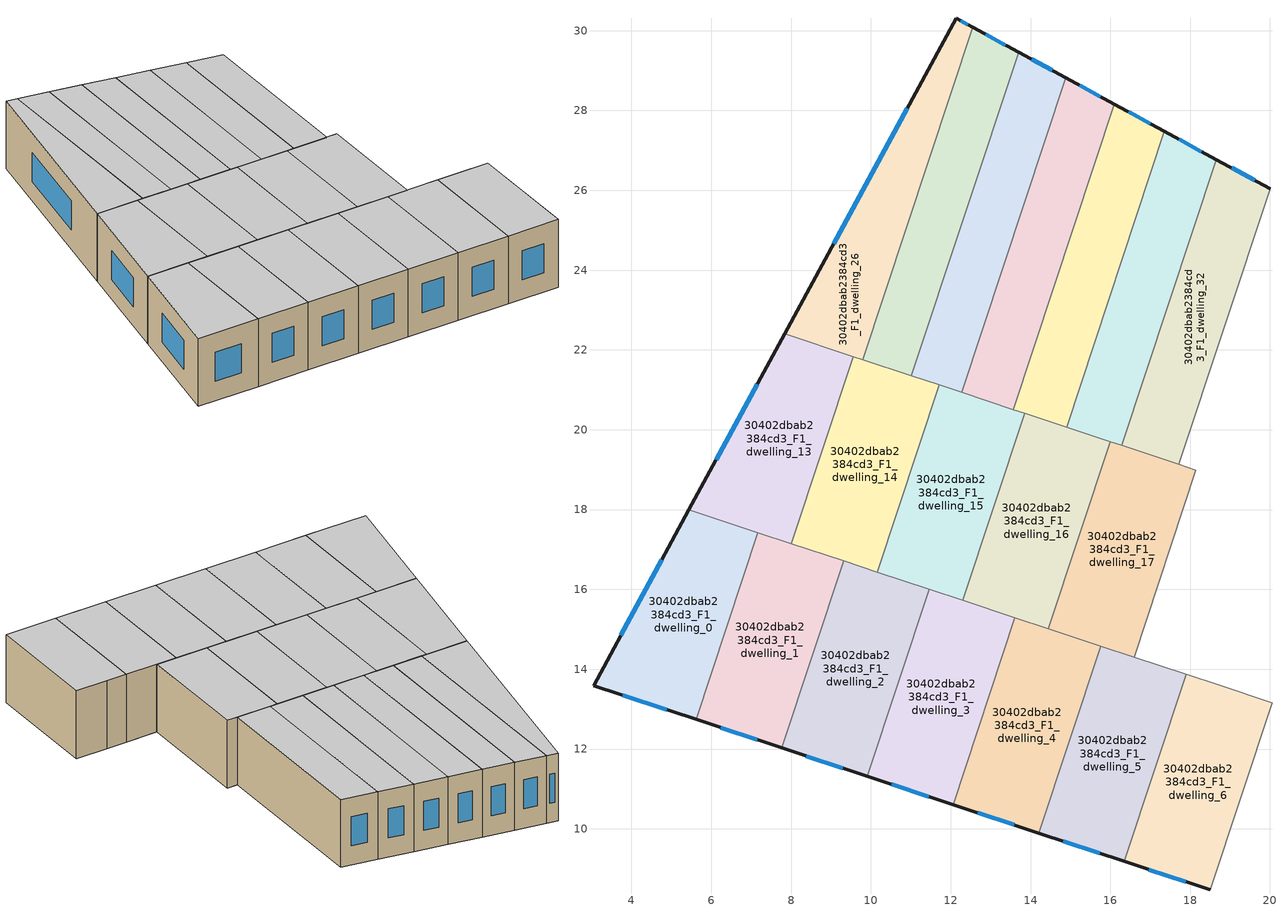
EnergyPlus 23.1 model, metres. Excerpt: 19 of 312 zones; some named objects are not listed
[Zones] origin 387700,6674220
30402dbab2384cd3_F1_dwelling_0
 floor to 30402dbab2384cd3_F0_dwelling_0 (EU_floor_Construction): 7.17,17.42 5.62,12.74 3.05,13.59 5.44,18 z3
 wall outside (EU_wall_Construction): 5.44,18 3.05,13.59 5.62,12.74 z3:6
 wall to 30402dbab2384cd3_F1_dwelling_1 (EU_wall_Construction): 5.62,12.74 7.17,17.42 z3:6
 wall to 30402dbab2384cd3_F1_dwelling_13 (EU_wall_Construction): 7.17,17.42 5.44,18 z3:6
 window (EU_Window_Construction): 4.76,16.74 3.73,14.85 / 3.78,13.35 4.88,12.98 z3.86:5.14
 ceiling to 30402dbab2384cd3_F2_dwelling_0 (EU_floor_Construction): 5.62,12.74 7.17,17.42 5.44,18 3.05,13.59 z6
30402dbab2384cd3_F1_dwelling_1
 floor to 30402dbab2384cd3_F0_dwelling_1 (EU_floor_Construction): 9.32,16.71 7.77,12.03 5.62,12.74 7.17,17.42 z3
 wall outside (EU_wall_Construction): 5.62,12.74 7.77,12.03 z3:6
 wall to 30402dbab2384cd3_F1_dwelling_2 (EU_wall_Construction): 7.77,12.03 9.32,16.71 z3:6
 wall to 30402dbab2384cd3_F1_dwelling_14 (EU_wall_Construction): 9.32,16.71 8.01,17.14 z3:6
 wall to 30402dbab2384cd3_F1_dwelling_13 (EU_wall_Construction): 8.01,17.15 7.17,17.42 z3:6
 window (EU_Window_Construction): 6.23,12.54 7.15,12.23 z3.86:5.14
 ceiling to 30402dbab2384cd3_F2_dwelling_1 (EU_floor_Construction): 7.77,12.03 9.32,16.71 7.17,17.42 5.62,12.74 z6
30402dbab2384cd3_F1_dwelling_13
 floor to 30402dbab2384cd3_F0_dwelling_13 (EU_floor_Construction): 9.56,21.83 8.01,17.14 5.44,18 7.84,22.4 z3
 wall outside (EU_wall_Construction): 7.84,22.4 5.44,18 z3:6
 wall to 30402dbab2384cd3_F1_dwelling_14 (EU_wall_Construction): 8.01,17.14 9.56,21.83 z3:6
 wall to 30402dbab2384cd3_F1_dwelling_26 (EU_wall_Construction): 9.56,21.83 7.84,22.4 z3:6
 window (EU_Window_Construction): 7.15,21.14 6.13,19.25 z3.86:5.14
 ceiling to 30402dbab2384cd3_F2_dwelling_13 (EU_floor_Construction): 8.01,17.14 9.56,21.83 7.84,22.4 5.44,18 z6
30402dbab2384cd3_F1_dwelling_14
 floor to 30402dbab2384cd3_F0_dwelling_14 (EU_floor_Construction): 11.71,21.12 10.16,16.43 8.01,17.14 9.56,21.83 z3
 wall to 30402dbab2384cd3_F1_dwelling_15 (EU_wall_Construction): 10.16,16.43 11.71,21.12 z3:6
 wall to 30402dbab2384cd3_F1_dwelling_27 (EU_wall_Construction): 11.01,21.35 9.79,21.76 z3:6
 wall to 30402dbab2384cd3_F1_dwelling_28 (EU_wall_Construction): 11.71,21.12 11.02,21.35 z3:6
 wall to 30402dbab2384cd3_F1_dwelling_2 (EU_wall_Construction): 9.32,16.71 10.16,16.43 z3:6
 wall to 30402dbab2384cd3_F1_dwelling_26 (EU_wall_Construction): 9.79,21.76 9.56,21.83 z3:6
 ceiling to 30402dbab2384cd3_F2_dwelling_14 (EU_floor_Construction): 10.16,16.43 11.71,21.12 9.56,21.83 8.01,17.14 z6
30402dbab2384cd3_F1_dwelling_15
 floor to 30402dbab2384cd3_F0_dwelling_15 (EU_floor_Construction): 13.85,20.41 12.3,15.72 10.16,16.43 11.71,21.12 z3
 wall to 30402dbab2384cd3_F1_dwelling_16 (EU_wall_Construction): 12.3,15.72 13.85,20.41 z3:6
 wall to 30402dbab2384cd3_F1_dwelling_29 (EU_wall_Construction): 13.57,20.51 12.27,20.93 z3:6
 wall to 30402dbab2384cd3_F1_dwelling_2 (EU_wall_Construction): 10.16,16.43 11.46,16 z3:6
 wall to 30402dbab2384cd3_F1_dwelling_3 (EU_wall_Construction): 11.46,16 12.3,15.72 z3:6
 wall to 30402dbab2384cd3_F1_dwelling_28 (EU_wall_Construction): 12.27,20.93 11.71,21.12 z3:6
 wall to 30402dbab2384cd3_F1_dwelling_30 (EU_wall_Construction): 13.85,20.41 13.57,20.51 z3:6
 ceiling to 30402dbab2384cd3_F2_dwelling_15 (EU_floor_Construction): 12.3,15.72 13.85,20.41 11.71,21.12 10.16,16.43 z6
30402dbab2384cd3_F1_dwelling_16
 floor to 30402dbab2384cd3_F0_dwelling_16 (EU_floor_Construction): 16,19.7 14.45,15.01 12.3,15.72 13.85,20.41 z3
 wall to 30402dbab2384cd3_F1_dwelling_17 (EU_wall_Construction): 14.45,15.01 16,19.7 z3:6
 wall to 30402dbab2384cd3_F1_dwelling_31 (EU_wall_Construction): 16,19.7 14.9,20.06 z3:6
 wall to 30402dbab2384cd3_F1_dwelling_3 (EU_wall_Construction): 12.3,15.72 13.61,15.29 z3:6
 wall to 30402dbab2384cd3_F1_dwelling_30 (EU_wall_Construction): 14.9,20.06 13.85,20.41 z3:6
 wall to 30402dbab2384cd3_F1_dwelling_4 (EU_wall_Construction): 13.61,15.29 14.45,15.01 z3:6
 ceiling to 30402dbab2384cd3_F2_dwelling_16 (EU_floor_Construction): 14.45,15.01 16,19.7 13.85,20.41 12.3,15.72 z6
30402dbab2384cd3_F1_dwelling_17
 floor to 30402dbab2384cd3_F0_dwelling_17 (EU_floor_Construction): 18.15,18.99 16.59,14.3 14.45,15.01 16,19.7 z3
 wall to 30402dbab2384cd3_F1_dwelling_18 (EU_wall_Construction): 16.59,14.3 18.15,18.99 z3:6
 wall to 30402dbab2384cd3_F1_dwelling_32 (EU_wall_Construction): 17.72,19.13 16.28,19.61 z3:6
 wall to 30402dbab2384cd3_F1_dwelling_4 (EU_wall_Construction): 14.45,15.01 15.76,14.58 z3:6
 wall to 30402dbab2384cd3_F1_dwelling_31 (EU_wall_Construction): 16.28,19.61 16,19.7 z3:6
 wall to 30402dbab2384cd3_F1_dwelling_5 (EU_wall_Construction): 15.76,14.58 16.59,14.3 z3:6
 wall to 30402dbab2384cd3_F1_dwelling_33 (EU_wall_Construction): 18.15,18.99 17.72,19.13 z3:6
 ceiling to 30402dbab2384cd3_F2_dwelling_17 (EU_floor_Construction): 16.59,14.3 18.15,18.99 16,19.7 14.45,15.01 z6
30402dbab2384cd3_F1_dwelling_2
 floor to 30402dbab2384cd3_F0_dwelling_2 (EU_floor_Construction): 11.46,16 9.91,11.32 7.77,12.03 9.32,16.71 z3
 wall outside (EU_wall_Construction): 7.77,12.03 9.91,11.32 z3:6
 wall to 30402dbab2384cd3_F1_dwelling_3 (EU_wall_Construction): 9.91,11.32 11.46,16 z3:6
 window (EU_Window_Construction): 8.38,11.82 9.3,11.52 z3.86:5.14
 ceiling to 30402dbab2384cd3_F2_dwelling_2 (EU_floor_Construction): 9.91,11.32 11.46,16 9.32,16.71 7.77,12.03 z6
30402dbab2384cd3_F1_dwelling_26
 floor to 30402dbab2384cd3_F0_dwelling_26 (EU_floor_Construction): 12.55,30.09 9.79,21.76 7.84,22.4 12.13,30.31 z3
 wall outside (EU_wall_Construction): 12.55,30.09 12.13,30.31 7.84,22.4 z3:6
 wall to 30402dbab2384cd3_F1_dwelling_27 (EU_wall_Construction): 9.79,21.76 12.55,30.09 z3:6
 window (EU_Window_Construction): 10.91,28.05 9.06,24.66 / 12.43,30.15 12.25,30.25 z3.86:5.14
 ceiling to 30402dbab2384cd3_F2_dwelling_26 (EU_floor_Construction): 9.79,21.76 12.55,30.09 12.13,30.31 7.84,22.4 z6
30402dbab2384cd3_F1_dwelling_27
 floor to 30402dbab2384cd3_F0_dwelling_27 (EU_floor_Construction): 13.7,29.46 11.02,21.35 9.79,21.76 12.55,30.09 z3
 wall outside (EU_wall_Construction): 13.7,29.46 12.55,30.09 z3:6
 wall to 30402dbab2384cd3_F1_dwelling_28 (EU_wall_Construction): 11.02,21.35 13.7,29.46 z3:6
 window (EU_Window_Construction): 13.37,29.64 12.88,29.91 z3.86:5.14
 ceiling to 30402dbab2384cd3_F2_dwelling_27 (EU_floor_Construction): 11.02,21.35 13.7,29.46 12.55,30.09 9.79,21.76 z6
30402dbab2384cd3_F1_dwelling_28
 floor to 30402dbab2384cd3_F0_dwelling_28 (EU_floor_Construction): 14.88,28.82 12.27,20.93 11.02,21.35 13.7,29.46 z3
 wall outside (EU_wall_Construction): 14.88,28.82 13.7,29.46 z3:6
 wall to 30402dbab2384cd3_F1_dwelling_29 (EU_wall_Construction): 12.27,20.93 14.88,28.82 z3:6
 window (EU_Window_Construction): 14.54,29 14.04,29.28 z3.86:5.14
 ceiling to 30402dbab2384cd3_F2_dwelling_28 (EU_floor_Construction): 12.27,20.93 14.88,28.82 13.7,29.46 11.02,21.35 z6
30402dbab2384cd3_F1_dwelling_29
 floor to 30402dbab2384cd3_F0_dwelling_29 (EU_floor_Construction): 16.1,28.16 13.57,20.51 12.27,20.93 14.88,28.82 z3
 wall outside (EU_wall_Construction): 16.1,28.16 14.88,28.82 z3:6
 wall to 30402dbab2384cd3_F1_dwelling_30 (EU_wall_Construction): 13.57,20.51 16.1,28.16 z3:6
 window (EU_Window_Construction): 15.75,28.35 15.23,28.63 z3.86:5.14
 ceiling to 30402dbab2384cd3_F2_dwelling_29 (EU_floor_Construction): 13.57,20.51 16.1,28.16 14.88,28.82 12.27,20.93 z6
30402dbab2384cd3_F1_dwelling_3
 floor to 30402dbab2384cd3_F0_dwelling_3 (EU_floor_Construction): 13.61,15.29 12.06,10.61 9.91,11.32 11.46,16 z3
 wall outside (EU_wall_Construction): 9.91,11.32 12.06,10.61 z3:6
 wall to 30402dbab2384cd3_F1_dwelling_4 (EU_wall_Construction): 12.06,10.61 13.61,15.29 z3:6
 window (EU_Window_Construction): 10.53,11.11 11.45,10.81 z3.86:5.14
 ceiling to 30402dbab2384cd3_F2_dwelling_3 (EU_floor_Construction): 12.06,10.61 13.61,15.29 11.46,16 9.91,11.32 z6
30402dbab2384cd3_F1_dwelling_30
 floor to 30402dbab2384cd3_F0_dwelling_30 (EU_floor_Construction): 17.36,27.47 14.9,20.06 13.57,20.51 16.1,28.16 z3
 wall outside (EU_wall_Construction): 17.36,27.47 16.1,28.16 z3:6
 wall to 30402dbab2384cd3_F1_dwelling_31 (EU_wall_Construction): 14.9,20.06 17.36,27.47 z3:6
 window (EU_Window_Construction): 17,27.67 16.46,27.96 z3.86:5.14
 ceiling to 30402dbab2384cd3_F2_dwelling_30 (EU_floor_Construction): 14.9,20.06 17.36,27.47 16.1,28.16 13.57,20.51 z6
30402dbab2384cd3_F1_dwelling_31
 floor to 30402dbab2384cd3_F0_dwelling_31 (EU_floor_Construction): 18.66,26.77 16.28,19.61 14.9,20.06 17.36,27.47 z3
 wall outside (EU_wall_Construction): 18.66,26.77 17.36,27.47 z3:6
 wall to 30402dbab2384cd3_F1_dwelling_32 (EU_wall_Construction): 16.28,19.61 18.66,26.77 z3:6
 window (EU_Window_Construction): 18.28,26.97 17.73,27.27 z3.86:5.14
 ceiling to 30402dbab2384cd3_F2_dwelling_31 (EU_floor_Construction): 16.28,19.61 18.66,26.77 17.36,27.47 14.9,20.06 z6
30402dbab2384cd3_F1_dwelling_32
 floor to 30402dbab2384cd3_F0_dwelling_32 (EU_floor_Construction): 20,26.04 17.72,19.13 16.28,19.61 18.66,26.77 z3
 wall outside (EU_wall_Construction): 20,26.04 18.66,26.77 z3:6
 wall to 30402dbab2384cd3_F1_dwelling_33 (EU_wall_Construction): 17.72,19.13 20,26.04 z3:6
 window (EU_Window_Construction): 19.62,26.25 19.04,26.56 z3.86:5.14
 ceiling to 30402dbab2384cd3_F2_dwelling_32 (EU_floor_Construction): 17.72,19.13 20,26.04 18.66,26.77 16.28,19.61 z6
30402dbab2384cd3_F1_dwelling_4
 floor to 30402dbab2384cd3_F0_dwelling_4 (EU_floor_Construction): 15.76,14.58 14.21,9.89 12.06,10.61 13.61,15.29 z3
 wall outside (EU_wall_Construction): 12.06,10.61 14.21,9.89 z3:6
 wall to 30402dbab2384cd3_F1_dwelling_5 (EU_wall_Construction): 14.21,9.89 15.76,14.58 z3:6
 window (EU_Window_Construction): 12.67,10.4 13.59,10.1 z3.86:5.14
 ceiling to 30402dbab2384cd3_F2_dwelling_4 (EU_floor_Construction): 14.21,9.89 15.76,14.58 13.61,15.29 12.06,10.61 z6
30402dbab2384cd3_F1_dwelling_5
 floor to 30402dbab2384cd3_F0_dwelling_5 (EU_floor_Construction): 17.91,13.87 16.35,9.18 14.21,9.89 15.76,14.58 z3
 wall outside (EU_wall_Construction): 14.21,9.89 16.35,9.18 z3:6
 wall to 30402dbab2384cd3_F1_dwelling_6 (EU_wall_Construction): 16.35,9.18 17.91,13.87 z3:6
 wall to 30402dbab2384cd3_F1_dwelling_18 (EU_wall_Construction): 17.91,13.87 16.59,14.3 z3:6
 window (EU_Window_Construction): 14.82,9.69 15.74,9.39 z3.86:5.14
 ceiling to 30402dbab2384cd3_F2_dwelling_5 (EU_floor_Construction): 16.35,9.18 17.91,13.87 15.76,14.58 14.21,9.89 z6
30402dbab2384cd3_F1_dwelling_6
 floor to 30402dbab2384cd3_F0_dwelling_6 (EU_floor_Construction): 20.05,13.16 18.5,8.47 16.35,9.18 17.91,13.87 z3
 wall outside (EU_wall_Construction): 16.35,9.18 18.5,8.47 z3:6
 wall to 30402dbab2384cd3_F1_dwelling_7 (EU_wall_Construction): 18.5,8.47 20.05,13.16 z3:6
 wall to 30402dbab2384cd3_F1_dwelling_19 (EU_wall_Construction): 20.05,13.16 18.74,13.59 z3:6
 wall to 30402dbab2384cd3_F1_dwelling_18 (EU_wall_Construction): 18.74,13.59 17.91,13.87 z3:6
 window (EU_Window_Construction): 16.97,8.98 17.89,8.68 z3.86:5.14
 ceiling to 30402dbab2384cd3_F2_dwelling_6 (EU_floor_Construction): 18.5,8.47 20.05,13.16 17.91,13.87 16.35,9.18 z6
[Building]
EU S2 Campaign: North Axis=0; Terrain=City; Solar Distribution=FullExterior
[Site:Location]
Helsinki-Vantaa.AP: Latitude=60.317; Longitude=24.963; Time Zone=2; Elevation=54.6
[SizingPeriod:WeatherFileDays]
AnnualSizingPeriod: Begin Month=1; Begin Day of Month=1; End Month=12; End Day of Month=31; Day of Week for Start Day=Monday; Use Weather File Daylight Saving Period=No; Use Weather File Rain and Snow Indicators=No
[MATERIAL]
EU_InternalMass_Material: Roughness=MediumRough; Thickness=0.1; Conductivity=1; Density=1800; Specific Heat=900; Thermal Absorptance=0.9; Solar Absorptance=0.7; Visible Absorptance=0.7
[MATERIAL:NOMASS] Roughness=MediumRough; Thermal Absorptance=0.9; Solar Absorptance=0.7; Visible Absorptance=0.7
Name | Thermal Resistance
EU_wall_NoMass | 5.91765
EU_floor_NoMass | 6.2875
[WINDOWMATERIAL:SIMPLEGLAZINGSYSTEM]
EU_Window_SimpleGlazing: UFactor=0.994035; Solar Heat Gain Coefficient=0.7; Visible Transmittance=0.7
[CONSTRUCTION]
EU_wall_Construction: EU_wall_NoMass
EU_floor_Construction: EU_floor_NoMass
EU_Window_Construction: EU_Window_SimpleGlazing
EU_InternalMass_Construction: EU_InternalMass_Material
[ZONE] Type=1; Multiplier=1; Ceiling Height=autocalculate; Floor Area=autocalculate; Part of Total Floor Area=Yes
Name | Volume
30402dbab2384cd3_F1_dwelling_0; 30402dbab2384cd3_F1_dwelling_2; 30402dbab2384cd3_F1_dwelling_31 | 33.4856
30402dbab2384cd3_F1_dwelling_1 | 33.4937
30402dbab2384cd3_F1_dwelling_13; 30402dbab2384cd3_F1_dwelling_3 | 33.4951
30402dbab2384cd3_F1_dwelling_14; 30402dbab2384cd3_F1_dwelling_27 | 33.479
30402dbab2384cd3_F1_dwelling_15 | 33.4915
30402dbab2384cd3_F1_dwelling_16 | 33.4929
30402dbab2384cd3_F1_dwelling_17 | 33.4768
30402dbab2384cd3_F1_dwelling_26; 30402dbab2384cd3_F1_dwelling_32 | 33.4995
30402dbab2384cd3_F1_dwelling_28 | 33.4871
30402dbab2384cd3_F1_dwelling_29 | 33.4834
30402dbab2384cd3_F1_dwelling_30 | 33.5002
30402dbab2384cd3_F1_dwelling_4 | 33.4827
30402dbab2384cd3_F1_dwelling_5 | 33.498
30402dbab2384cd3_F1_dwelling_6 | 33.4841
[INTERNALMASS] Construction=EU_InternalMass_Construction
Name | Zone or ZoneList | Surface Area
30402dbab2384cd3_F1_dwelling_0_EU_InternalMass | 30402dbab2384cd3_F1_dwelling_0 | 11.1619
30402dbab2384cd3_F1_dwelling_1_EU_InternalMass | 30402dbab2384cd3_F1_dwelling_1 | 11.1648
30402dbab2384cd3_F1_dwelling_2_EU_InternalMass | 30402dbab2384cd3_F1_dwelling_2 | 11.1616
30402dbab2384cd3_F1_dwelling_3_EU_InternalMass | 30402dbab2384cd3_F1_dwelling_3 | 11.1653
30402dbab2384cd3_F1_dwelling_4_EU_InternalMass | 30402dbab2384cd3_F1_dwelling_4 | 11.1612
30402dbab2384cd3_F1_dwelling_5_EU_InternalMass | 30402dbab2384cd3_F1_dwelling_5 | 11.1657
30402dbab2384cd3_F1_dwelling_6_EU_InternalMass | 30402dbab2384cd3_F1_dwelling_6 | 11.1614
30402dbab2384cd3_F1_dwelling_13_EU_InternalMass | 30402dbab2384cd3_F1_dwelling_13 | 11.1653
30402dbab2384cd3_F1_dwelling_14_EU_InternalMass | 30402dbab2384cd3_F1_dwelling_14 | 11.1605
30402dbab2384cd3_F1_dwelling_15_EU_InternalMass | 30402dbab2384cd3_F1_dwelling_15 | 11.1641
30402dbab2384cd3_F1_dwelling_16_EU_InternalMass | 30402dbab2384cd3_F1_dwelling_16 | 11.1641
30402dbab2384cd3_F1_dwelling_17_EU_InternalMass | 30402dbab2384cd3_F1_dwelling_17 | 11.1595
30402dbab2384cd3_F1_dwelling_26_EU_InternalMass | 30402dbab2384cd3_F1_dwelling_26 | 11.1666
30402dbab2384cd3_F1_dwelling_27_EU_InternalMass | 30402dbab2384cd3_F1_dwelling_27 | 11.1596
30402dbab2384cd3_F1_dwelling_28_EU_InternalMass | 30402dbab2384cd3_F1_dwelling_28 | 11.1623
30402dbab2384cd3_F1_dwelling_29_EU_InternalMass | 30402dbab2384cd3_F1_dwelling_29 | 11.1614
30402dbab2384cd3_F1_dwelling_30_EU_InternalMass | 30402dbab2384cd3_F1_dwelling_30 | 11.1666
30402dbab2384cd3_F1_dwelling_31_EU_InternalMass | 30402dbab2384cd3_F1_dwelling_31 | 11.162
30402dbab2384cd3_F1_dwelling_32_EU_InternalMass | 30402dbab2384cd3_F1_dwelling_32 | 11.1665
[OTHEREQUIPMENT] Fuel Type=Electricity; Design Level Calculation Method=Watts/Area; Power per Zone Floor Area=1; Fraction Latent=0; Fraction Radiant=0; Fraction Lost=0; Carbon Dioxide Generation Rate=0; EndUse Subcategory=EU_Step8_InternalGains
Name | Zone or ZoneList or Space or SpaceList | Schedule
EU_Step8_InternalGain_30402dbab2384cd3_F1_dwelling_0_f000 | 30402dbab2384cd3_F1_dwelling_0 | EU_Step8_GainSchedule_30402dbab2384cd3_F1_dwelling_0_f000
EU_Step8_InternalGain_30402dbab2384cd3_F1_dwelling_1_f000 | 30402dbab2384cd3_F1_dwelling_1 | EU_Step8_GainSchedule_30402dbab2384cd3_F1_dwelling_1_f000
EU_Step8_InternalGain_30402dbab2384cd3_F1_dwelling_2_f000 | 30402dbab2384cd3_F1_dwelling_2 | EU_Step8_GainSchedule_30402dbab2384cd3_F1_dwelling_2_f000
EU_Step8_InternalGain_30402dbab2384cd3_F1_dwelling_3_f000 | 30402dbab2384cd3_F1_dwelling_3 | EU_Step8_GainSchedule_30402dbab2384cd3_F1_dwelling_3_f000
EU_Step8_InternalGain_30402dbab2384cd3_F1_dwelling_4_f000 | 30402dbab2384cd3_F1_dwelling_4 | EU_Step8_GainSchedule_30402dbab2384cd3_F1_dwelling_4_f000
EU_Step8_InternalGain_30402dbab2384cd3_F1_dwelling_5_f000 | 30402dbab2384cd3_F1_dwelling_5 | EU_Step8_GainSchedule_30402dbab2384cd3_F1_dwelling_5_f000
EU_Step8_InternalGain_30402dbab2384cd3_F1_dwelling_6_f000 | 30402dbab2384cd3_F1_dwelling_6 | EU_Step8_GainSchedule_30402dbab2384cd3_F1_dwelling_6_f000
EU_Step8_InternalGain_30402dbab2384cd3_F1_dwelling_13_f000 | 30402dbab2384cd3_F1_dwelling_13 | EU_Step8_GainSchedule_30402dbab2384cd3_F1_dwelling_13_f000
EU_Step8_InternalGain_30402dbab2384cd3_F1_dwelling_14_f000 | 30402dbab2384cd3_F1_dwelling_14 | EU_Step8_GainSchedule_30402dbab2384cd3_F1_dwelling_14_f000
EU_Step8_InternalGain_30402dbab2384cd3_F1_dwelling_15_f000 | 30402dbab2384cd3_F1_dwelling_15 | EU_Step8_GainSchedule_30402dbab2384cd3_F1_dwelling_15_f000
EU_Step8_InternalGain_30402dbab2384cd3_F1_dwelling_16_f000 | 30402dbab2384cd3_F1_dwelling_16 | EU_Step8_GainSchedule_30402dbab2384cd3_F1_dwelling_16_f000
EU_Step8_InternalGain_30402dbab2384cd3_F1_dwelling_17_f000 | 30402dbab2384cd3_F1_dwelling_17 | EU_Step8_GainSchedule_30402dbab2384cd3_F1_dwelling_17_f000
EU_Step8_InternalGain_30402dbab2384cd3_F1_dwelling_26_f000 | 30402dbab2384cd3_F1_dwelling_26 | EU_Step8_GainSchedule_30402dbab2384cd3_F1_dwelling_26_f000
EU_Step8_InternalGain_30402dbab2384cd3_F1_dwelling_27_f000 | 30402dbab2384cd3_F1_dwelling_27 | EU_Step8_GainSchedule_30402dbab2384cd3_F1_dwelling_27_f000
EU_Step8_InternalGain_30402dbab2384cd3_F1_dwelling_28_f000 | 30402dbab2384cd3_F1_dwelling_28 | EU_Step8_GainSchedule_30402dbab2384cd3_F1_dwelling_28_f000
EU_Step8_InternalGain_30402dbab2384cd3_F1_dwelling_29_f000 | 30402dbab2384cd3_F1_dwelling_29 | EU_Step8_GainSchedule_30402dbab2384cd3_F1_dwelling_29_f000
EU_Step8_InternalGain_30402dbab2384cd3_F1_dwelling_30_f000 | 30402dbab2384cd3_F1_dwelling_30 | EU_Step8_GainSchedule_30402dbab2384cd3_F1_dwelling_30_f000
EU_Step8_InternalGain_30402dbab2384cd3_F1_dwelling_31_f000 | 30402dbab2384cd3_F1_dwelling_31 | EU_Step8_GainSchedule_30402dbab2384cd3_F1_dwelling_31_f000
EU_Step8_InternalGain_30402dbab2384cd3_F1_dwelling_32_f000 | 30402dbab2384cd3_F1_dwelling_32 | EU_Step8_GainSchedule_30402dbab2384cd3_F1_dwelling_32_f000
[ZONEVENTILATION:DESIGNFLOWRATE] Schedule=EU_AlwaysOn; Design Flow Rate Calculation Method=AirChanges/Hour; Air Changes per Hour=0.596421; Ventilation Type=Natural; Fan Pressure Rise=0; Fan Total Efficiency=1; Constant Term Coefficient=1; Temperature Term Coefficient=0; Velocity Term Coefficient=0; Velocity Squared Term Coefficient=0; Minimum Indoor Temperature=-100; Maximum Indoor Temperature=100; Delta Temperature=-100; Minimum Outdoor Temperature=-100; Maximum Outdoor Temperature=100; Maximum Wind Speed=40
Name | Zone or ZoneList or Space or SpaceList
EU_ConstantAir_30402dbab2384cd3_F1_dwelling_0 | 30402dbab2384cd3_F1_dwelling_0
EU_ConstantAir_30402dbab2384cd3_F1_dwelling_1 | 30402dbab2384cd3_F1_dwelling_1
EU_ConstantAir_30402dbab2384cd3_F1_dwelling_2 | 30402dbab2384cd3_F1_dwelling_2
EU_ConstantAir_30402dbab2384cd3_F1_dwelling_3 | 30402dbab2384cd3_F1_dwelling_3
EU_ConstantAir_30402dbab2384cd3_F1_dwelling_4 | 30402dbab2384cd3_F1_dwelling_4
EU_ConstantAir_30402dbab2384cd3_F1_dwelling_5 | 30402dbab2384cd3_F1_dwelling_5
EU_ConstantAir_30402dbab2384cd3_F1_dwelling_6 | 30402dbab2384cd3_F1_dwelling_6
EU_ConstantAir_30402dbab2384cd3_F1_dwelling_13 | 30402dbab2384cd3_F1_dwelling_13
EU_ConstantAir_30402dbab2384cd3_F1_dwelling_14 | 30402dbab2384cd3_F1_dwelling_14
EU_ConstantAir_30402dbab2384cd3_F1_dwelling_15 | 30402dbab2384cd3_F1_dwelling_15
EU_ConstantAir_30402dbab2384cd3_F1_dwelling_16 | 30402dbab2384cd3_F1_dwelling_16
EU_ConstantAir_30402dbab2384cd3_F1_dwelling_17 | 30402dbab2384cd3_F1_dwelling_17
EU_ConstantAir_30402dbab2384cd3_F1_dwelling_26 | 30402dbab2384cd3_F1_dwelling_26
EU_ConstantAir_30402dbab2384cd3_F1_dwelling_27 | 30402dbab2384cd3_F1_dwelling_27
EU_ConstantAir_30402dbab2384cd3_F1_dwelling_28 | 30402dbab2384cd3_F1_dwelling_28
EU_ConstantAir_30402dbab2384cd3_F1_dwelling_29 | 30402dbab2384cd3_F1_dwelling_29
EU_ConstantAir_30402dbab2384cd3_F1_dwelling_30 | 30402dbab2384cd3_F1_dwelling_30
EU_ConstantAir_30402dbab2384cd3_F1_dwelling_31 | 30402dbab2384cd3_F1_dwelling_31
EU_ConstantAir_30402dbab2384cd3_F1_dwelling_32 | 30402dbab2384cd3_F1_dwelling_32
[HVACTEMPLATE:ZONE:IDEALLOADSAIRSYSTEM] System Availability Schedule=EU_AlwaysOn; Maximum Heating Supply Air Temperature=50; Minimum Cooling Supply Air Temperature=13; Maximum Heating Supply Air Humidity Ratio=0.0156; Minimum Cooling Supply Air Humidity Ratio=0.0077; Heating Limit=NoLimit; Cooling Limit=NoLimit; Heating Availability Schedule=EU_AlwaysOn; Cooling Availability Schedule=EU_CoolingOff; Dehumidification Control Type=ConstantSensibleHeatRatio; Cooling Sensible Heat Ratio=0.7; Dehumidification Setpoint=60; Humidification Control Type=None; Humidification Setpoint=30; Outdoor Air Method=None; Outdoor Air Flow Rate per Person=0.00944; Outdoor Air Flow Rate per Zone Floor Area=0; Outdoor Air Flow Rate per Zone=0; Demand Controlled Ventilation Type=None; Outdoor Air Economizer Type=NoEconomizer; Heat Recovery Type=None; Sensible Heat Recovery Effectiveness=0.7; Latent Heat Recovery Effectiveness=0.65
Name | Template Thermostat
30402dbab2384cd3_F1_dwelling_0 | EU_HeatOnly_30402dbab2384cd3_F1_dwelling_0
30402dbab2384cd3_F1_dwelling_1 | EU_HeatOnly_30402dbab2384cd3_F1_dwelling_1
30402dbab2384cd3_F1_dwelling_2 | EU_HeatOnly_30402dbab2384cd3_F1_dwelling_2
30402dbab2384cd3_F1_dwelling_3 | EU_HeatOnly_30402dbab2384cd3_F1_dwelling_3
30402dbab2384cd3_F1_dwelling_4 | EU_HeatOnly_30402dbab2384cd3_F1_dwelling_4
30402dbab2384cd3_F1_dwelling_5 | EU_HeatOnly_30402dbab2384cd3_F1_dwelling_5
30402dbab2384cd3_F1_dwelling_6 | EU_HeatOnly_30402dbab2384cd3_F1_dwelling_6
30402dbab2384cd3_F1_dwelling_13 | EU_HeatOnly_30402dbab2384cd3_F1_dwelling_13
30402dbab2384cd3_F1_dwelling_14 | EU_HeatOnly_30402dbab2384cd3_F1_dwelling_14
30402dbab2384cd3_F1_dwelling_15 | EU_HeatOnly_30402dbab2384cd3_F1_dwelling_15
30402dbab2384cd3_F1_dwelling_16 | EU_HeatOnly_30402dbab2384cd3_F1_dwelling_16
30402dbab2384cd3_F1_dwelling_17 | EU_HeatOnly_30402dbab2384cd3_F1_dwelling_17
30402dbab2384cd3_F1_dwelling_26 | EU_HeatOnly_30402dbab2384cd3_F1_dwelling_26
30402dbab2384cd3_F1_dwelling_27 | EU_HeatOnly_30402dbab2384cd3_F1_dwelling_27
30402dbab2384cd3_F1_dwelling_28 | EU_HeatOnly_30402dbab2384cd3_F1_dwelling_28
30402dbab2384cd3_F1_dwelling_29 | EU_HeatOnly_30402dbab2384cd3_F1_dwelling_29
30402dbab2384cd3_F1_dwelling_30 | EU_HeatOnly_30402dbab2384cd3_F1_dwelling_30
30402dbab2384cd3_F1_dwelling_31 | EU_HeatOnly_30402dbab2384cd3_F1_dwelling_31
30402dbab2384cd3_F1_dwelling_32 | EU_HeatOnly_30402dbab2384cd3_F1_dwelling_32
[SIZING:ZONE] Zone Cooling Design Supply Air Temperature Input Method=SupplyAirTemperature; Zone Cooling Design Supply Air Temperature=13; Zone Heating Design Supply Air Temperature Input Method=SupplyAirTemperature; Zone Heating Design Supply Air Temperature=50; Zone Cooling Design Supply Air Humidity Ratio=0.008; Zone Heating Design Supply Air Humidity Ratio=0.008; Cooling Design Air Flow Method=DesignDay; Cooling Design Air Flow Rate=0; Cooling Minimum Air Flow per Zone Floor Area=0.000762; Cooling Minimum Air Flow=0; Cooling Minimum Air Flow Fraction=0.2; Heating Design Air Flow Method=DesignDay; Heating Design Air Flow Rate=0; Heating Maximum Air Flow per Zone Floor Area=0.002032; Heating Maximum Air Flow=0.141576; Heating Maximum Air Flow Fraction=0.3; Account for Dedicated Outdoor Air System=No; Dedicated Outdoor Air System Control Strategy=NeutralSupplyAir; Dedicated Outdoor Air Low Setpoint Temperature for Design=autosize; Dedicated Outdoor Air High Setpoint Temperature for Design=autosize; Zone Load Sizing Method=Sensible Load Only No Latent Load; Zone Latent Cooling Design Supply Air Humidity Ratio Input Method=HumidityRatioDifference; Zone Cooling Design Supply Air Humidity Ratio Difference=0.005; Zone Latent Heating Design Supply Air Humidity Ratio Input Method=HumidityRatioDifference; Zone Humidification Design Supply Air Humidity Ratio Difference=0.005
30402dbab2384cd3_F1_dwelling_0; 30402dbab2384cd3_F1_dwelling_1; 30402dbab2384cd3_F1_dwelling_2; 30402dbab2384cd3_F1_dwelling_3; 30402dbab2384cd3_F1_dwelling_4; 30402dbab2384cd3_F1_dwelling_5; 30402dbab2384cd3_F1_dwelling_6; 30402dbab2384cd3_F1_dwelling_13; 30402dbab2384cd3_F1_dwelling_14; 30402dbab2384cd3_F1_dwelling_15; 30402dbab2384cd3_F1_dwelling_16; 30402dbab2384cd3_F1_dwelling_17; 30402dbab2384cd3_F1_dwelling_26; 30402dbab2384cd3_F1_dwelling_27; 30402dbab2384cd3_F1_dwelling_28; 30402dbab2384cd3_F1_dwelling_29; 30402dbab2384cd3_F1_dwelling_30; 30402dbab2384cd3_F1_dwelling_31; 30402dbab2384cd3_F1_dwelling_32
[SCHEDULE:CONSTANT]
Name | Hourly Value
EU_AlwaysOn | 1
EU_CoolingOff | 0
[SCHEDULE:FILE] Column Number=1; Rows to Skip at Top=0; Number of Hours of Data=8760; Column Separator=Comma; Interpolate to Timestep=No; Minutes per Item=60; Adjust Schedule for Daylight Savings=Yes
Name | File
EU_Step8_GainSchedule_30402dbab2384cd3_F1_dwelling_0_f000 | ../../schedules/30402dbab2384cd3/30402dbab2384cd3_F1_dwelling_0_f000_gain.csv
EU_Step8_GainSchedule_30402dbab2384cd3_F1_dwelling_1_f000 | ../../schedules/30402dbab2384cd3/30402dbab2384cd3_F1_dwelling_1_f000_gain.csv
EU_Step8_GainSchedule_30402dbab2384cd3_F1_dwelling_2_f000 | ../../schedules/30402dbab2384cd3/30402dbab2384cd3_F1_dwelling_2_f000_gain.csv
EU_Step8_GainSchedule_30402dbab2384cd3_F1_dwelling_3_f000 | ../../schedules/30402dbab2384cd3/30402dbab2384cd3_F1_dwelling_3_f000_gain.csv
EU_Step8_GainSchedule_30402dbab2384cd3_F1_dwelling_4_f000 | ../../schedules/30402dbab2384cd3/30402dbab2384cd3_F1_dwelling_4_f000_gain.csv
EU_Step8_GainSchedule_30402dbab2384cd3_F1_dwelling_5_f000 | ../../schedules/30402dbab2384cd3/30402dbab2384cd3_F1_dwelling_5_f000_gain.csv
EU_Step8_GainSchedule_30402dbab2384cd3_F1_dwelling_6_f000 | ../../schedules/30402dbab2384cd3/30402dbab2384cd3_F1_dwelling_6_f000_gain.csv
EU_Step8_GainSchedule_30402dbab2384cd3_F1_dwelling_13_f000 | ../../schedules/30402dbab2384cd3/30402dbab2384cd3_F1_dwelling_13_f000_gain.csv
EU_Step8_GainSchedule_30402dbab2384cd3_F1_dwelling_14_f000 | ../../schedules/30402dbab2384cd3/30402dbab2384cd3_F1_dwelling_14_f000_gain.csv
EU_Step8_GainSchedule_30402dbab2384cd3_F1_dwelling_15_f000 | ../../schedules/30402dbab2384cd3/30402dbab2384cd3_F1_dwelling_15_f000_gain.csv
EU_Step8_GainSchedule_30402dbab2384cd3_F1_dwelling_16_f000 | ../../schedules/30402dbab2384cd3/30402dbab2384cd3_F1_dwelling_16_f000_gain.csv
EU_Step8_GainSchedule_30402dbab2384cd3_F1_dwelling_17_f000 | ../../schedules/30402dbab2384cd3/30402dbab2384cd3_F1_dwelling_17_f000_gain.csv
EU_Step8_GainSchedule_30402dbab2384cd3_F1_dwelling_26_f000 | ../../schedules/30402dbab2384cd3/30402dbab2384cd3_F1_dwelling_26_f000_gain.csv
EU_Step8_GainSchedule_30402dbab2384cd3_F1_dwelling_27_f000 | ../../schedules/30402dbab2384cd3/30402dbab2384cd3_F1_dwelling_27_f000_gain.csv
EU_Step8_GainSchedule_30402dbab2384cd3_F1_dwelling_28_f000 | ../../schedules/30402dbab2384cd3/30402dbab2384cd3_F1_dwelling_28_f000_gain.csv
EU_Step8_GainSchedule_30402dbab2384cd3_F1_dwelling_29_f000 | ../../schedules/30402dbab2384cd3/30402dbab2384cd3_F1_dwelling_29_f000_gain.csv
EU_Step8_GainSchedule_30402dbab2384cd3_F1_dwelling_30_f000 | ../../schedules/30402dbab2384cd3/30402dbab2384cd3_F1_dwelling_30_f000_gain.csv
EU_Step8_GainSchedule_30402dbab2384cd3_F1_dwelling_31_f000 | ../../schedules/30402dbab2384cd3/30402dbab2384cd3_F1_dwelling_31_f000_gain.csv
EU_Step8_GainSchedule_30402dbab2384cd3_F1_dwelling_32_f000 | ../../schedules/30402dbab2384cd3/30402dbab2384cd3_F1_dwelling_32_f000_gain.csv
